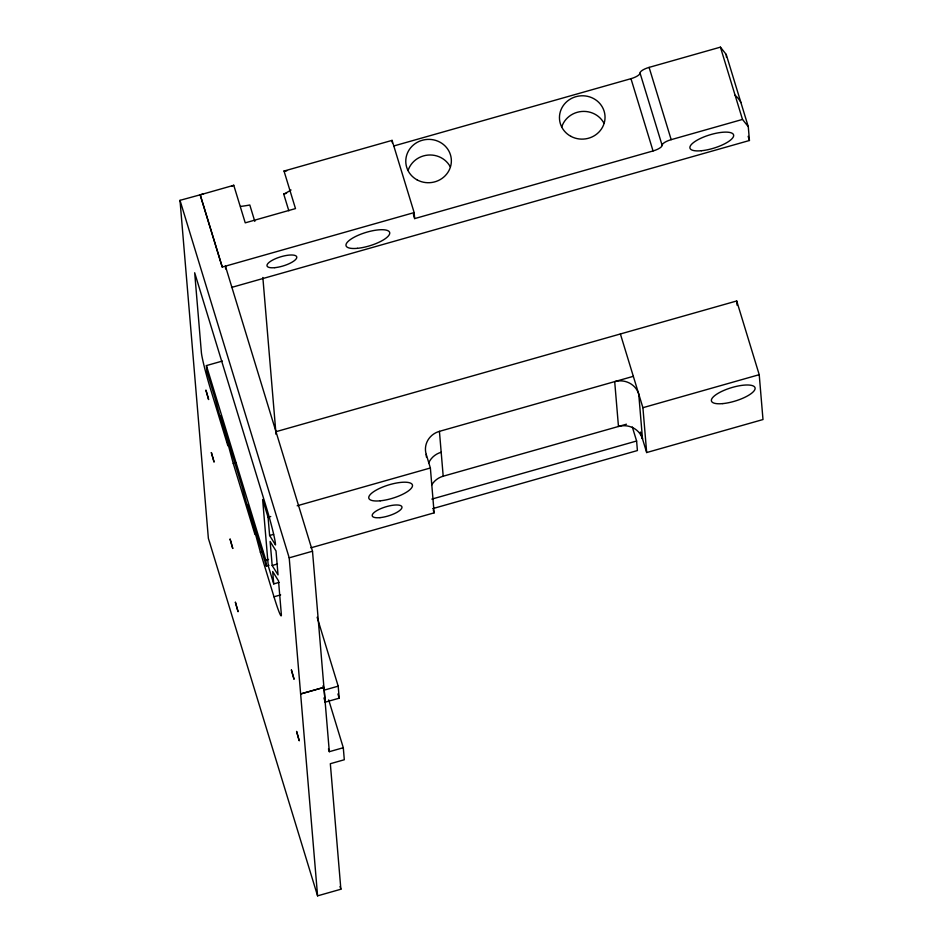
<?xml version="1.0" encoding="UTF-8"?>
<svg xmlns="http://www.w3.org/2000/svg" width="943" height="943" viewBox="0 0 943 943"><rect width="100%" height="100%" fill="white"/><g stroke="black" fill="none" stroke-linecap="round" stroke-linejoin="round"><path stroke-width="1.41" d="M230.068 539.125L232.709 548.449M232.756 548.378L230.151 539.184M235.373 602.271L238.013 611.606M296.597 731.485L299.237 740.821L296.621 731.485M238.049 611.571L235.42 602.294M328.694 699.906L343.299 747.728L344.301 759.752L330.333 763.712L340.871 889.237L317.579 895.85L208.368 538.347L180.007 200.34L203.37 193.94M414.154 212.588L222.242 267.058L200.187 194.847L233.77 185.299L245.239 222.843L295.489 208.592L284.02 171.048L392.088 140.377L414.154 212.588L414.661 218.599L653.051 150.951A9.701 2.959 -17 0 0 662.116 145.305A9.701 2.959 -17 0 1 671.18 139.658L742.495 119.431L748.282 126.692L749.437 140.495L231.53 287.438M393.95 145.929L630.973 78.682A9.701 2.959 -17 0 0 640.038 73.035A9.701 2.959 -17 0 1 649.102 67.389L720.417 47.15L726.204 54.423L748.282 126.692M288.841 210.808L283.725 194.093L286.554 193.291M279.069 582.397L273.741 583.917L268.26 565.93L262.637 499.472L268.071 517.283L269.615 535.494L275.509 544.96L275.391 543.498A29.115 1.815 74.2 0 0 266.527 507.959L194.682 272.751L201.389 352.599A29.115 1.815 74.2 0 0 210.254 388.139L227.864 445.791L215.028 398.076L206.894 371.471L206.399 365.589L222.371 361.063M276.087 431.658L736.707 300.97L759.221 374.689L762.993 419.541L646.674 452.546L640.415 432.071M233.263 463.473L254.975 534.528L242.127 486.812L220.426 415.757L233.263 463.473L235.927 462.718M426.425 457.107L426.201 454.314A19.414 18.447 -4.8 0 1 439.426 431.352L633.331 376.328M297.186 505.778L430.373 467.987L426.201 454.314M646.674 452.546L642.914 407.694L759.221 374.689M268.071 517.283L270.735 516.528M431.599 485.115A19.414 18.447 -4.8 0 1 443.198 476.203L626.447 424.209M269.615 535.494L273.611 534.351M431.835 499.106L636.608 441.006L632.317 426.967M269.003 565.328L266.35 566.083L247.526 504.493L260.374 552.209L263.038 551.455M432.637 508.654L637.409 450.554L636.608 441.006M266.35 566.083L265.855 560.213L268.519 559.458M310.872 547.824L434.134 512.851L430.373 467.987M317.579 895.85L289.206 557.832L312.498 551.219L225.424 266.15L225.66 268.967M272.173 565.494L278.032 574.888L276.016 550.971L270.122 541.435L272.173 565.494L277.501 563.973M260.374 552.209L273.989 596.789L280.649 594.903M338.195 686.162L339.209 698.185L325.229 702.146L324.215 690.123L338.195 686.162L317.143 617.252M328.459 748.883L329.319 751.689L343.299 747.728M748.164 136.322L749.437 140.495M720.417 47.15L742.495 119.431M649.102 67.389L671.18 139.658M640.038 73.035L662.116 145.305M630.973 78.682L653.051 150.951M620.388 333.975L642.914 407.694M413.388 214.426L414.661 218.599M433.309 510.116L434.134 512.851M254.81 221.393L249.801 204.985A44.156 13.438 -17 0 1 240.536 206.411M200.187 194.824L222.242 267.034M337.912 693.965L339.209 698.185M180.007 200.34L289.206 557.832M322.93 685.915L324.215 690.123M323.944 697.926L325.229 702.146M206.399 365.589L265.855 560.213M340.034 886.526L340.871 889.237M726.204 54.423L726.428 57.181M736.707 300.97L737.061 305.155M439.426 431.352L443.198 476.203M392.088 140.377L392.3 142.782M312.498 551.219L329.319 751.689M262.849 277.478L276.028 434.358M273.741 583.917L272.692 571.505L278.527 580.9L281.332 614.306A29.115 1.815 74.2 0 1 273.989 596.789M428.711 462.907A19.414 18.447 -4.8 0 1 441.183 452.263M735.127 95.278A223.196 67.931 -17 0 1 740.903 102.551M291.045 189.991A44.156 13.438 -17 0 1 283.725 194.093M232.002 186.195A44.156 13.438 -17 0 1 233.758 185.229M283.996 170.978A44.156 13.438 -17 0 1 286.707 170.907M408.083 170.506A22.809 21.677 -4.8 0 1 427.969 155.076A22.809 21.677 -4.8 0 1 450.259 166.781M561.757 126.904A22.809 21.677 -4.8 0 1 581.642 111.486A22.809 21.677 -4.8 0 1 603.933 123.179M205.951 390.296L208.615 399.549L205.963 390.249M211.362 452.616L214.026 461.87L211.362 452.616M291.399 670.037L294.063 679.29L291.422 669.966M323.921 687.364L300.628 693.965L323.921 687.364M642.501 438.872L638.729 394.009A19.414 18.447 -4.8 0 0 614.695 381.62L618.467 426.472A19.414 18.447 -4.8 0 1 642.501 438.872M274.778 267.671A15.524 4.727 -17 0 0 296.786 257.168A15.524 4.727 -17 0 0 274.071 259.349A15.524 4.727 -17 0 0 274.778 267.671M379.97 517.648A15.524 4.727 -17 0 0 401.977 507.145A15.524 4.727 -17 0 0 379.275 509.326A15.524 4.727 -17 0 0 379.97 517.648M722.798 403.604A22.809 6.943 -17 0 0 755.119 388.174A22.809 6.943 -17 0 0 721.772 391.38A22.809 6.943 -17 0 0 722.798 403.604M380.182 500.816A22.809 6.943 -17 0 0 412.504 485.386A22.809 6.943 -17 0 0 379.157 488.592A22.809 6.943 -17 0 0 380.182 500.816M357.409 248.327A22.809 6.943 -17 0 0 389.742 232.897A22.809 6.943 -17 0 0 356.383 236.104A22.809 6.943 -17 0 0 357.409 248.327M701.344 150.739A22.809 6.943 -17 0 0 733.666 135.309A22.809 6.943 -17 0 0 700.307 138.515A22.809 6.943 -17 0 0 701.344 150.739M417.242 179.96A22.809 21.677 -4.8 0 0 451.367 160.805A22.809 21.677 -4.8 0 0 417.101 142.405A22.809 21.677 -4.8 0 0 417.242 179.96M570.916 136.358A22.809 21.677 -4.8 0 0 605.041 117.203A22.809 21.677 -4.8 0 0 570.786 98.803A22.809 21.677 -4.8 0 0 570.916 136.358"/></g></svg>
